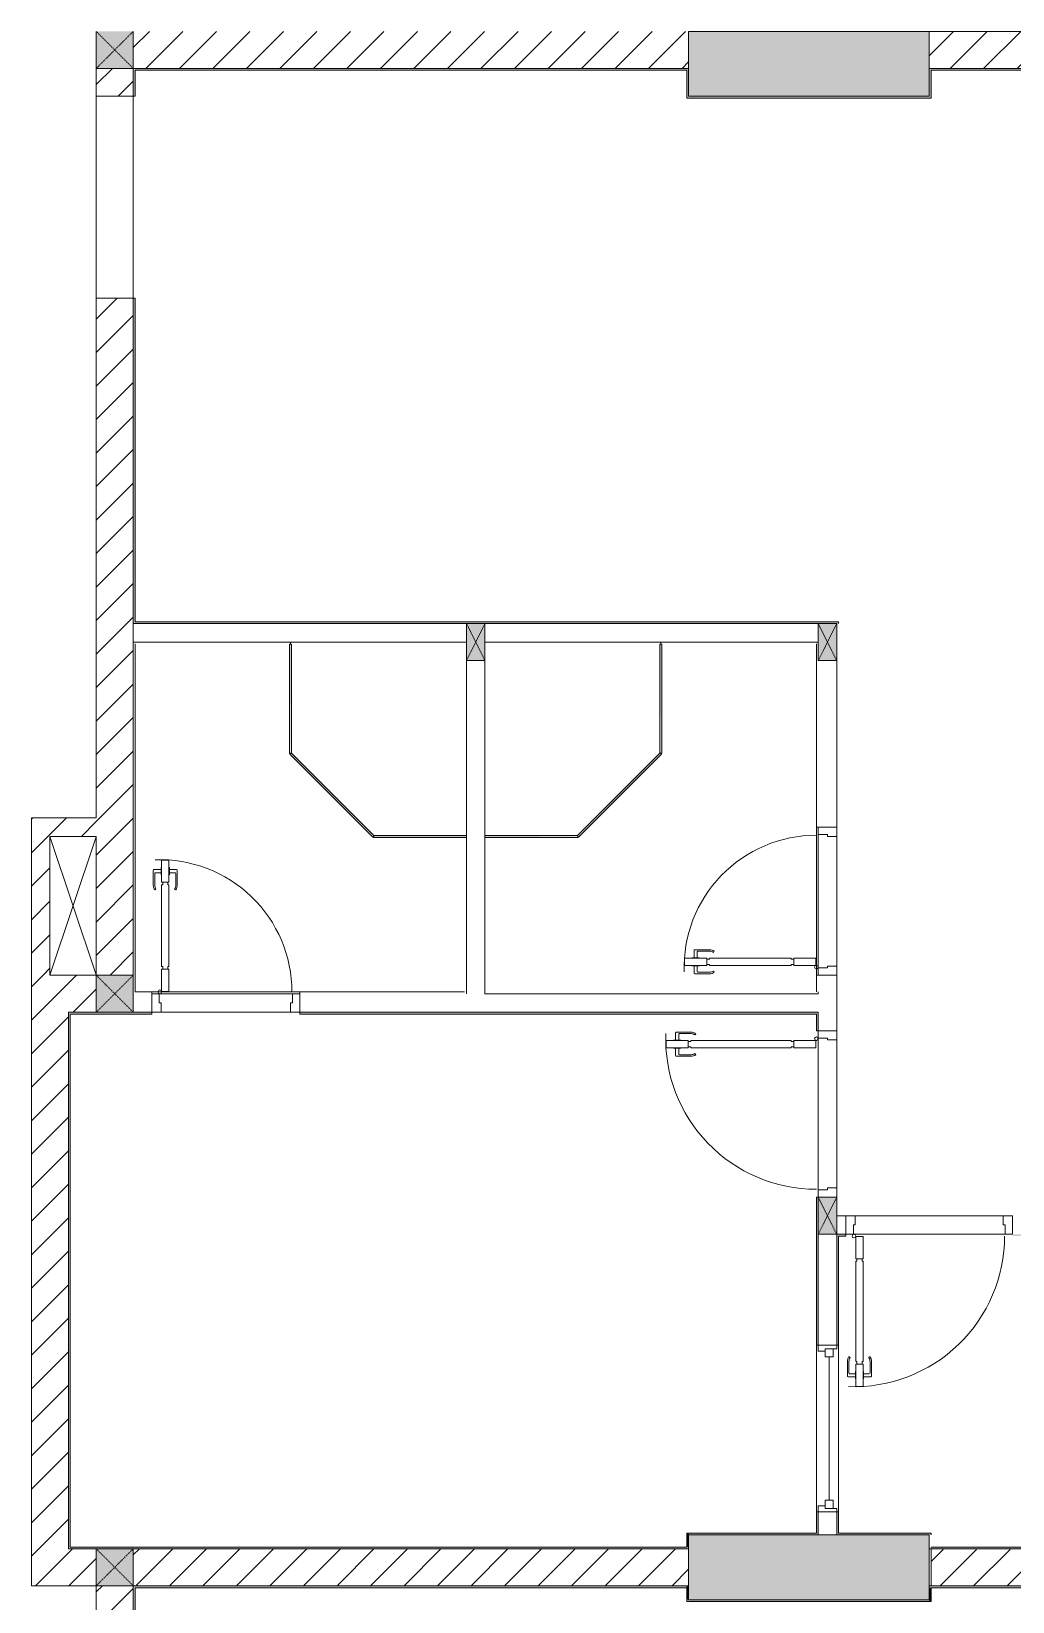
# Model space of a CAD drawing. Header units: millimetres. Extents: x 31499 to 223976, y 3719 to 80291.
# Drawn here: x 215124 to 220424, y 25352 to 33837 of the extents above; entities that cross this region are included whole.
import ezdxf

# ---------------------------------------------------------------- set-up
doc = ezdxf.new("R2010")
doc.units = ezdxf.units.MM
doc.linetypes.add('IMPORT-Dash _2_', pattern=[6, 3, -3])
for name, color, linetype, lineweight in [('0-2', 170, 'Continuous', 9), ('A-DETL-GENF-7', 170, 'Continuous', 9), ('A-DOOR-2', 170, 'Continuous', 9), ('A-FLOR-1', 170, 'Continuous', 9), ('A-GLAZ-5', 170, 'Continuous', 9), ('A-GLAZ-CURT-3', 170, 'Continuous', 9), ('A-WALL-1', 170, 'Continuous', 9), ('A-WALL-PATT-3', 170, 'Continuous', 9), ('A_1404_dwg-1', 170, 'Continuous', 9), ('I-WALL', 170, 'Continuous', 9), ('I-WALL-1', 170, 'Continuous', 9), ('S-COLS-1', 170, 'Continuous', 9), ('S-COLS-12', 170, 'IMPORT-Dash _2_', 9), ('S-COLS-2', 170, 'Continuous', 9), ('S-COLS-4', 170, 'Continuous', 9), ('S-COLS-HDLN-1', 170, 'IMPORT-Dash _2_', 9)]:
    doc.layers.add(name, color=color, linetype=linetype, lineweight=lineweight)
pattern_1 = [(45, (0, 0), (-90.50967, 90.50967), [])]

# ---------------------------------------------------------------- blocks, each defined once
blk = doc.blocks.new('A_1404_dwg_NCV_TKTC_KET CAU_rvt-1-TKTC_MB HOÀN THIỆN SÀN TẦNG 3-4-4819833-KeyPlan-CH2A_Tầng 3 - Tầng 8')
at = {"layer": 'S-COLS-1'}
for points in [[(123339.3, 33486.9), (123352.6, 33486.9), (123352.6, 33836.9), (122052.6, 33836.9), (122052.6, 33486.9), (123316, 33486.9)], [(123352.4, 25361.9), (123352.4, 25711.9), (122052.6, 25711.9), (122052.6, 25361.9), (122861, 25361.9)]]:
    blk.add_hatch(color=256, dxfattribs=at).paths.add_polyline_path(points)
at = {"layer": 'A-FLOR-1'}
blk.add_line((123362.6, 25636.8), (123352.6, 25636.8), dxfattribs=at)
at = {"layer": 'S-COLS-2'}
for p, q in [((122052.6, 25636.9), (122052.6, 25361.9)), ((123352.6, 25436.9), (123352.6, 25636.9))]:
    blk.add_line(p, q, dxfattribs=at)
at = {"layer": 'S-COLS-2', "flags": 128}
blk.add_lwpolyline([(123352.6, 33636.9), (123352.6, 33836.9), (122052.6, 33836.9), (122052.6, 33636.9)], dxfattribs=at)
blk = doc.blocks.new('A_1404_dwg_DOOR_CW_01 CANH MO-PANEL KINH - DIW_01-900x2200-CỬA GỖ VÂN LAMINATE-V88-TKTC_MB HOÀN THIỆN SÀN TẦNG 3-4-4819893-KeyPlan-CH2A_Tầng 3 - Tầng 8')
at = {"layer": 'A-DETL-GENF-7'}
for p, q in [((38813.8, 67166.8), (38818.3, 67160.3)), ((38839.6, 67174.9), (38919.1, 67174.9)), ((38902.1, 67166.9), (38839.6, 67166.9)), ((38906.1, 67131.9), (38906.1, 67162.9)), ((38923.1, 67131.9), (38923.1, 67170.9)), ((38813.8, 67053.1), (38818.3, 67059.6)), ((38902.1, 67052.9), (38839.6, 67052.9)), ((38839.6, 67044.9), (38919.1, 67044.9)), ((38906.1, 67087.9), (38906.1, 67056.9)), ((38923.1, 67087.9), (38923.1, 67048.9))]:
    blk.add_line(p, q, dxfattribs=at)
at = {"layer": 'A-DETL-GENF-7', "flags": 128}
for points in [[(38284.6, 67129.9), (38284.6, 67089.9), (38164.6, 67089.9), (38164.6, 67129.9)], [(38298.6, 67123.9), (38298.6, 67129.9), (38840.6, 67129.9), (38840.6, 67123.9), (38854.6, 67123.9), (38854.6, 67095.9), (38840.6, 67095.9), (38840.6, 67089.9), (38298.6, 67089.9), (38298.6, 67095.9), (38284.6, 67095.9), (38284.6, 67123.9)], [(38974.6, 67089.9), (38974.6, 67129.9), (38854.6, 67129.9), (38854.6, 67089.9)], [(38894.8, 67131.9), (38894.8, 67129.9), (38934.3, 67129.9), (38934.3, 67131.9)], [(38894.8, 67087.9), (38894.8, 67089.9), (38934.3, 67089.9), (38934.3, 67087.9)]]:
    blk.add_lwpolyline(points, close=True, dxfattribs=at)
at = {"layer": 'A-DETL-GENF-7'}
blk.add_circle((38162.6, 67079.9), 10, dxfattribs=at)
for centre, radius, start, end in [((38162.6, 67079.9), 814, 358, 90), ((38839.6, 67129.9), 45, 90, 125), ((38839.6, 67129.9), 37, 90, 125), ((38902.1, 67162.9), 4, 0, 90), ((38919.1, 67170.9), 4, 0, 90), ((38839.6, 67089.9), 45, 235, 270), ((38839.6, 67089.9), 37, 235, 270), ((38902.1, 67056.9), 4, 270, 0), ((38919.1, 67048.9), 4, 270, 0)]:
    blk.add_arc(centre, radius, start, end, dxfattribs=at)
at = {"layer": 'A-DOOR-2'}
blk.add_line((38152.6, 67079.9), (38152.6, 67104.9), dxfattribs=at)
at = {"layer": 'A-DOOR-2', "flags": 128}
blk.add_lwpolyline([(38152.6, 67936.9), (38152.6, 67896.9), (38102.6, 67896.9), (38102.6, 67886.9), (38052.6, 67886.9), (38052.6, 67936.9)], dxfattribs=at)
blk.add_lwpolyline([(38052.6, 67086.9), (38102.6, 67086.9), (38102.6, 67076.9), (38152.6, 67076.9), (38152.6, 67036.9), (38052.6, 67036.9)], close=True, dxfattribs=at)
blk = doc.blocks.new('A_1404_dwg_DOOR_CW_01 CANH MO-PANEL KINH - DIG_02-800x2200-CỬA NHÔM KÍNH-V57-TKTC_MB HOÀN THIỆN SÀN TẦNG 3-4-4819848-KeyPlan-CH2A_Tầng 3 - Tầng 8')
at = {"layer": 'A-DETL-GENF-7'}
for p, q in [((112413.8, 58419.2), (112418.3, 58412.6)), ((112439.6, 58427.3), (112519.1, 58427.3)), ((112502.1, 58419.3), (112439.6, 58419.3)), ((112506.1, 58384.3), (112506.1, 58415.3)), ((112523.1, 58384.3), (112523.1, 58423.3)), ((112413.8, 58305.4), (112418.3, 58312)), ((112502.1, 58305.3), (112439.6, 58305.3)), ((112439.6, 58297.3), (112519.1, 58297.3)), ((112506.1, 58340.3), (112506.1, 58309.3)), ((112523.1, 58340.3), (112523.1, 58301.3))]:
    blk.add_line(p, q, dxfattribs=at)
at = {"layer": 'A-DETL-GENF-7', "flags": 128}
for points in [[(111984.6, 58342.3), (111984.6, 58382.3), (111864.6, 58382.3), (111864.6, 58342.3)], [(111998.6, 58348.3), (111998.6, 58342.3), (112440.6, 58342.3), (112440.6, 58348.3), (112454.6, 58348.3), (112454.6, 58376.3), (112440.6, 58376.3), (112440.6, 58382.3), (111998.6, 58382.3), (111998.6, 58376.3), (111984.6, 58376.3), (111984.6, 58348.3)], [(112574.6, 58382.3), (112574.6, 58342.3), (112454.6, 58342.3), (112454.6, 58382.3)], [(112494.8, 58384.3), (112494.8, 58382.3), (112534.3, 58382.3), (112534.3, 58384.3)], [(112494.8, 58340.3), (112494.8, 58342.3), (112534.3, 58342.3), (112534.3, 58340.3)]]:
    blk.add_lwpolyline(points, close=True, dxfattribs=at)
at = {"layer": 'A-DETL-GENF-7'}
blk.add_circle((111862.6, 58392.3), 10, dxfattribs=at)
for centre, radius, start, end in [((111862.6, 58392.3), 714, 270, 2), ((112439.6, 58382.3), 45, 90, 125), ((112439.6, 58382.3), 37, 90, 125), ((112502.1, 58415.3), 4, 0, 90), ((112519.1, 58423.3), 4, 0, 90), ((112439.6, 58342.3), 45, 235, 270), ((112439.6, 58342.3), 37, 235, 270), ((112502.1, 58309.3), 4, 270, 0), ((112519.1, 58301.3), 4, 270, 0)]:
    blk.add_arc(centre, radius, start, end, dxfattribs=at)
at = {"layer": 'A-DOOR-2'}
blk.add_line((111852.6, 58392.3), (111852.6, 58367.3), dxfattribs=at)
at = {"layer": 'A-DOOR-2', "flags": 128}
for points in [[(111752.6, 58435.3), (111752.6, 58385.3), (111802.6, 58385.3), (111802.6, 58395.3), (111852.6, 58395.3), (111852.6, 58435.3)], [(111752.6, 57685.3), (111752.6, 57635.3), (111852.6, 57635.3), (111852.6, 57675.3), (111802.6, 57675.3), (111802.6, 57685.3)]]:
    blk.add_lwpolyline(points, close=True, dxfattribs=at)
blk = doc.blocks.new('A_1404_dwg_M_Fixed - 900 x 1400-901190-TKTC_MB HOÀN THIỆN SÀN TẦNG 3-4-4819850-KeyPlan-CH2A_Tầng 3 - Tầng 8')
at = {"layer": 'A-GLAZ-5'}
blk.add_line((111793.6, 60597.9), (111793.6, 61371.9), dxfattribs=at)
at = {"layer": 'A-GLAZ-5', "flags": 128}
for points in [[(111771.6, 61415.9), (111771.6, 61371.9), (111815.6, 61371.9), (111815.6, 61415.9), (111752.6, 61415.9), (111752.6, 61433.8)], [(111815.6, 61402.9), (111852.6, 61402.9), (111852.6, 61434.9)], [(111752.6, 60534.9), (111752.6, 60553.9), (111815.6, 60553.9), (111815.6, 60597.9), (111771.6, 60597.9), (111771.6, 60553.9)], [(111815.6, 60566.9), (111852.6, 60566.9), (111852.6, 60534.9)]]:
    blk.add_lwpolyline(points, dxfattribs=at)
blk = doc.blocks.new('A_1404_dwg_System Panel - Glazed-901210-TKTC_MB HOÀN THIỆN SÀN TẦNG 3-4-4819895-KeyPlan-CH2A_Tầng 3 - Tầng 8')
at = {"layer": 'A-GLAZ-CURT-3'}
blk.add_hatch(color=256, dxfattribs=at).paths.add_polyline_path([(38999, 64948.9), (39007.6, 64948.9), (39002.6, 65539.6), (38997.6, 65539.6), (38997.6, 64948.9)])
blk.add_line((39007.6, 64948.9), (39007.6, 65537.5), dxfattribs=at)
at = {"layer": 'A-GLAZ-CURT-3', "flags": 128}
blk.add_lwpolyline([(38997.6, 65539.6), (38997.6, 64948.9), (39007.6, 64948.9)], dxfattribs=at)
blk = doc.blocks.new('A_1404_dwg_System Panel - Glazed-901211-TKTC_MB HOÀN THIỆN SÀN TẦNG 3-4-4819896-KeyPlan-CH2A_Tầng 3 - Tầng 8')
at = {"layer": 'A-GLAZ-CURT-3'}
blk.add_hatch(color=256, dxfattribs=at).paths.add_polyline_path([(39007.6, 65537.5), (39450.3, 65987.3), (39446.8, 65990.9), (39002.6, 65539.6), (39007.6, 65539.6)])
blk.add_line((39006.1, 65536.1), (39452.4, 65982.3), dxfattribs=at)
at = {"layer": 'A-GLAZ-CURT-3', "flags": 128}
blk.add_lwpolyline([(39446.8, 65990.9), (38999, 65543.1), (39006.1, 65536.1)], dxfattribs=at)
blk = doc.blocks.new('A_1404_dwg_System Panel - Glazed-901212-TKTC_MB HOÀN THIỆN SÀN TẦNG 3-4-4819897-KeyPlan-CH2A_Tầng 3 - Tầng 8')
at = {"layer": 'A-GLAZ-CURT-3'}
blk.add_hatch(color=256, dxfattribs=at).paths.add_polyline_path([(39453.8, 65982.3), (39952.6, 65982.3), (39952.6, 65992.3), (39450.3, 65987.3), (39452.4, 65982.3)])
at = {"layer": 'A-GLAZ-CURT-3', "flags": 128}
blk.add_lwpolyline([(39450.3, 65982.3), (39952.6, 65982.3), (39952.6, 65992.3), (39450.3, 65992.3)], close=True, dxfattribs=at)
blk = doc.blocks.new('A_1404_dwg_G1_SOF - BO TRU - 100x200-745959-TKTC_MB HOÀN THIỆN SÀN TẦNG 3-4-4819847-KeyPlan-CH2A_Tầng 3 - Tầng 8')
at = {"layer": 'S-COLS-1'}
blk.add_hatch(color=256, dxfattribs=at).paths.add_polyline_path([(111052.6, 40036.9), (111052.6, 40236.9), (110952.6, 40236.9), (110952.6, 40036.9)])
at = {"layer": 'S-COLS-1', "flags": 128}
blk.add_lwpolyline([(110952.6, 40036.9), (111052.6, 40036.9), (111052.6, 40236.9), (110952.6, 40236.9)], close=True, dxfattribs=at)
at = {"layer": 'S-COLS-HDLN-1'}
for p, q in [((110952.6, 40036.9), (111052.6, 40236.9)), ((111052.6, 40036.9), (110952.6, 40236.9))]:
    blk.add_line(p, q, dxfattribs=at)
blk = doc.blocks.new('A_1404_dwg_DOOR_CW_01 CANH MO-PANEL KINH - DIG_01-900x2200-CỬA NHÔM KÍNH-901215-TKTC_MB HOÀN THIỆN SÀN TẦNG 3-4-4819898-KeyPlan-CH2A_Tầng 3 - Tầng 8')
at = {"layer": 'A-DETL-GENF-7'}
for p, q in [((37864.6, 68823.9), (37864.6, 68903.4)), ((37907.6, 68907.4), (37868.6, 68907.4)), ((37951.6, 68907.4), (37990.6, 68907.4)), ((37994.6, 68823.9), (37994.6, 68903.4)), ((37872.6, 68886.4), (37872.6, 68823.9)), ((37907.6, 68890.4), (37876.6, 68890.4)), ((37951.6, 68890.4), (37982.6, 68890.4)), ((37986.6, 68886.4), (37986.6, 68823.9)), ((37872.7, 68798.1), (37879.3, 68802.7)), ((37986.4, 68798.1), (37979.9, 68802.7))]:
    blk.add_line(p, q, dxfattribs=at)
at = {"layer": 'A-DETL-GENF-7', "flags": 128}
for points in [[(37907.6, 68879.2), (37909.6, 68879.2), (37909.6, 68918.7), (37907.6, 68918.7)], [(37949.6, 68958.9), (37909.6, 68958.9), (37909.6, 68838.9), (37949.6, 68838.9)], [(37951.6, 68879.2), (37949.6, 68879.2), (37949.6, 68918.7), (37951.6, 68918.7)], [(37915.6, 68282.9), (37909.6, 68282.9), (37909.6, 68824.9), (37915.6, 68824.9), (37915.6, 68838.9), (37943.6, 68838.9), (37943.6, 68824.9), (37949.6, 68824.9), (37949.6, 68282.9), (37943.6, 68282.9), (37943.6, 68268.9), (37915.6, 68268.9)], [(37909.6, 68268.9), (37949.6, 68268.9), (37949.6, 68148.9), (37909.6, 68148.9)]]:
    blk.add_lwpolyline(points, close=True, dxfattribs=at)
at = {"layer": 'A-DETL-GENF-7'}
blk.add_circle((37959.6, 68146.9), 10, dxfattribs=at)
for centre, radius, start, end in [((37959.6, 68146.9), 814, 88, 180), ((37868.6, 68903.4), 4, 90, 180), ((37990.6, 68903.4), 4, 0, 90), ((37909.6, 68823.9), 45, 180, 215), ((37876.6, 68886.4), 4, 90, 180), ((37909.6, 68823.9), 37, 180, 215), ((37949.6, 68823.9), 37, 325, 0), ((37982.6, 68886.4), 4, 0, 90), ((37949.6, 68823.9), 45, 325, 0)]:
    blk.add_arc(centre, radius, start, end, dxfattribs=at)
at = {"layer": 'A-DOOR-2'}
blk.add_line((37959.6, 68136.9), (37934.6, 68136.9), dxfattribs=at)
at = {"layer": 'A-DOOR-2', "flags": 128}
for points in [[(37102.6, 68036.9), (37102.6, 68136.9), (37142.6, 68136.9), (37142.6, 68086.9), (37152.6, 68086.9), (37152.6, 68036.9)], [(37952.6, 68036.9), (37952.6, 68086.9), (37962.6, 68086.9), (37962.6, 68136.9), (38002.6, 68136.9), (38002.6, 68036.9)]]:
    blk.add_lwpolyline(points, close=True, dxfattribs=at)
blk = doc.blocks.new('A_1404_dwg_System Panel - Glazed-901217-TKTC_MB HOÀN THIỆN SÀN TẦNG 3-4-4819899-KeyPlan-CH2A_Tầng 3 - Tầng 8')
at = {"layer": 'A-GLAZ-CURT-3'}
blk.add_hatch(color=256, dxfattribs=at).paths.add_polyline_path([(40554.8, 65982.3), (40551.3, 65992.3), (40052.6, 65992.3), (40052.6, 65982.3), (40552.8, 65982.3)])
at = {"layer": 'A-GLAZ-CURT-3', "flags": 128}
blk.add_lwpolyline([(40554.8, 65992.3), (40052.6, 65992.3), (40052.6, 65982.3), (40552.8, 65982.3)], dxfattribs=at)
blk = doc.blocks.new('A_1404_dwg_System Panel - Glazed-901218-TKTC_MB HOÀN THIỆN SÀN TẦNG 3-4-4819900-KeyPlan-CH2A_Tầng 3 - Tầng 8')
at = {"layer": 'A-GLAZ-CURT-3'}
blk.add_hatch(color=256, dxfattribs=at).paths.add_polyline_path([(41007.6, 64948.9), (41002.6, 65539.6), (40997.6, 65536.1), (40997.6, 64948.9)])
blk.add_line((41007.6, 64948.9), (41007.6, 65539.6), dxfattribs=at)
at = {"layer": 'A-GLAZ-CURT-3', "flags": 128}
blk.add_lwpolyline([(40997.6, 65537.5), (40997.6, 64948.9), (41007.6, 64948.9)], dxfattribs=at)
blk = doc.blocks.new('A_1404_dwg_System Panel - Glazed-901219-TKTC_MB HOÀN THIỆN SÀN TẦNG 3-4-4819901-KeyPlan-CH2A_Tầng 3 - Tầng 8')
at = {"layer": 'A-GLAZ-CURT-3'}
blk.add_hatch(color=256, dxfattribs=at).paths.add_polyline_path([(40997.6, 65537.5), (41002.6, 65539.6), (41006.1, 65543.1), (40554.8, 65987.3), (40554.8, 65980.3), (40916.6, 65618.5)])
at = {"layer": 'A-GLAZ-CURT-3', "flags": 128}
blk.add_lwpolyline([(41006.1, 65543.1), (40558.4, 65990.9), (40551.3, 65983.8), (40999, 65536.1)], close=True, dxfattribs=at)
blk = doc.blocks.new('A_1404_dwg_NCV_TKTC_TANG 3 - 4_rvt-1-TKTC_MB HOÀN THIỆN SÀN TẦNG 3-4-4819943-KeyPlan-CH2A_Tầng 3 - Tầng 8')
at = {"layer": 'A-WALL-PATT-3'}
h = blk.add_hatch(color=256, dxfattribs=at)
h.paths.add_polyline_path([(119052.6, 30636.9), (119062.6, 30636.9), (119062.6, 32396.1), (119052.6, 32395.3), (119052.6, 30646.9)])
h.paths.add_polyline_path([(119052.6, 33486.1), (119062.6, 33487), (119062.6, 33636.9), (119052.6, 33636.9), (119052.6, 33486.9)])
for points in [[(119062.6, 33626.9), (122042.6, 33626.9), (122042.6, 33636.9), (119062.6, 33636.9)], [(122042.6, 33486.9), (122052.6, 33486.9), (122052.6, 33636.9), (122042.6, 33636.9), (122042.6, 33626.9)], [(124423.1, 33626.9), (125852.6, 33626.9), (125852.6, 33636.9), (123352.6, 33636.9), (123352.6, 33626.9), (123362.6, 33626.9)], [(123352.6, 33476.9), (123362.6, 33476.9), (123362.6, 33626.9), (123352.6, 33626.9), (123352.6, 33486.9)], [(122042.6, 33476.9), (123352.6, 33476.9), (123352.6, 33486.9), (122042.6, 33486.9)], [(122862.6, 30636.9), (122862.6, 30646.9), (119062.6, 30646.9), (119062.6, 30636.9), (122852.6, 30636.9)], [(118702.6, 25636.9), (118712.6, 25636.9), (118712.6, 28526.9), (118702.6, 28526.9), (118702.6, 25646.9)], [(122042.6, 25646.9), (122052.6, 25646.9), (122052.6, 25721.9), (122042.6, 25721.9), (122042.6, 25711.9)], [(122742.6, 25711.9), (122752.6, 25711.9), (122752.6, 25721.9), (122052.6, 25721.9), (122052.6, 25711.9)], [(123352.4, 25711.9), (123362.6, 25711.9), (123362.6, 25721.9), (122862.6, 25721.9), (122862.6, 25711.9)], [(122052.6, 25636.9), (122052.6, 25646.9), (118712.6, 25646.9), (118712.6, 25636.9), (122042.6, 25636.9)], [(124552.6, 25636.9), (124552.6, 25646.9), (123352.6, 25646.9), (123352.6, 25636.9), (124423.1, 25636.9)], [(119062.6, 25426.9), (122042.4, 25426.9), (122042.4, 25436.9), (119062.6, 25436.9)], [(122042.4, 25361.9), (122052.4, 25361.9), (122052.4, 25436.9), (122042.4, 25436.9), (122042.4, 25426.9)], [(124677.6, 25426.9), (125852.6, 25426.9), (125852.6, 25436.9), (123352.4, 25435.4), (123352.4, 25426.9), (124423.1, 25426.9)], [(123362.4, 25351.9), (123362.4, 25426.9), (123352.4, 25426.9), (123352.4, 25351.9)], [(122052.6, 25351.9), (123352.4, 25351.9), (123352.4, 25361.9), (122042.4, 25361.9), (122042.4, 25351.9), (122052.4, 25351.9)]]:
    blk.add_hatch(color=256, dxfattribs=at).paths.add_polyline_path(points)
h = blk.add_hatch(color=256, dxfattribs=at)
h.paths.add_polyline_path([(122052.6, 28526.9), (122752.6, 28526.9), (122752.6, 28536.9), (119952.6, 28536.9), (119952.6, 28526.9), (121491.6, 28526.9)])
h.paths.add_polyline_path([(119152.6, 28526.9), (119152.6, 28536.9), (118702.6, 28536.9), (118702.6, 28526.9), (119052.6, 28526.9)])
h = blk.add_hatch(color=256, dxfattribs=at)
h.paths.add_polyline_path([(122752.6, 25721.9), (122752.6, 25836.9), (122742.6, 25836.9), (122742.6, 25721.9)])
h.paths.add_polyline_path([(122742.6, 26736.9), (122752.6, 26736.9), (122752.6, 27536.9), (122742.6, 27536.9), (122742.6, 27336.9)])
h.paths.add_polyline_path([(122742.6, 28436.9), (122752.6, 28436.9), (122752.6, 28526.9), (122742.6, 28526.9)])
h = blk.add_hatch(color=256, dxfattribs=at)
h.paths.add_polyline_path([(123802.6, 27326.9), (124552.6, 27326.9), (124552.6, 27336.9), (123802.6, 27336.9)])
h.paths.add_polyline_path([(122852.6, 27326.9), (122902.6, 27326.9), (122902.6, 27336.9), (122852.6, 27336.9)])
h = blk.add_hatch(color=256, dxfattribs=at)
h.paths.add_polyline_path([(122852.6, 25711.9), (122862.6, 25711.9), (122862.6, 25836.9), (122852.6, 25836.9), (122852.6, 25721.9)])
h.paths.add_polyline_path([(122852.6, 26736.9), (122862.6, 26736.9), (122862.6, 27326.9), (122852.6, 27326.9)])
h = blk.add_hatch(color=256, dxfattribs=at)
h.paths.add_polyline_path([(119062.6, 22436.9), (119062.6, 24196.5), (119052.6, 24196.5), (119052.6, 22436.9)])
h.paths.add_polyline_path([(119052.6, 25286.5), (119062.6, 25287.4), (119062.6, 25436.9), (119052.6, 25436.9), (119052.6, 25287.4)])
at = {"layer": 'A-FLOR-1'}
for p, q in [((119052.6, 30536.9), (119052.6, 30526.9)), ((119902.6, 30525), (119902.6, 30536.9)), ((121902.6, 30536.9), (121902.6, 30525)), ((122752.6, 29496.5), (122752.6, 28776.5)), ((119912.6, 28636.9), (119192.6, 28636.9)), ((122752.6, 27576.9), (122752.6, 28396.9)), ((122852.6, 28386.9), (122852.6, 27586.9)), ((122952.6, 27436.9), (123752.6, 27436.9)), ((123352.6, 25711.9), (123352.6, 25646.9))]:
    blk.add_line(p, q, dxfattribs=at)
at = {"layer": 'A-FLOR-1', "flags": 128}
blk.add_lwpolyline([(119052.6, 33486.1), (118852.6, 33486.1), (118852.6, 32396.1), (119052.6, 32396.1), (119052.6, 33486.1), (119052.6, 32396.1)], dxfattribs=at)
for points in [[(122852.6, 29486.5), (122852.6, 28786.5)], [(119902.6, 28536.9), (119202.6, 28536.9)]]:
    blk.add_lwpolyline(points, close=True, dxfattribs=at)
at = {"layer": 'A-WALL-1'}
for p, q in [((122752.6, 30636.9), (120952.6, 30636.9)), ((120952.6, 30536.9), (122752.6, 30536.9)), ((120852.6, 30436.9), (120852.6, 29491.5)), ((120952.6, 29491.5), (120952.6, 30436.9)), ((122852.6, 29536.5), (122852.6, 30436.9)), ((122752.6, 29536.5), (122852.6, 29536.5)), ((120852.6, 29491.5), (120852.6, 29481.5)), ((120852.6, 29481.5), (120852.6, 28636.9)), ((120952.6, 29481.5), (120952.6, 29491.5)), ((122852.6, 29486.5), (122852.6, 28786.5)), ((122852.6, 28736.5), (122752.6, 28736.5)), ((122852.6, 28436.9), (122852.6, 28736.5)), ((119052.6, 28636.9), (119052.6, 28536.9)), ((119152.6, 28536.9), (119152.6, 28636.9)), ((119952.6, 28636.9), (119952.6, 28536.9)), ((119052.6, 28536.9), (119152.6, 28536.9)), ((119902.6, 28536.9), (119202.6, 28536.9)), ((119952.6, 28536.9), (120852.6, 28536.9)), ((122752.6, 28526.9), (122752.6, 28436.9)), ((122752.6, 28436.9), (122852.6, 28436.9)), ((122752.6, 27576.9), (122752.6, 28396.9)), ((122852.6, 28386.9), (122852.6, 27586.9)), ((122862.6, 27436.9), (122852.6, 27436.9)), ((122902.6, 27436.9), (122862.6, 27436.9)), ((122902.6, 27336.9), (122902.6, 27436.9)), ((122952.6, 27436.9), (123752.6, 27436.9)), ((122752.6, 27336.9), (122752.6, 26736.9)), ((122852.6, 27326.9), (122852.6, 27336.9)), ((122852.6, 27336.9), (122902.6, 27336.9)), ((122852.6, 26736.9), (122852.6, 27326.9)), ((123762.6, 27336.9), (122942.6, 27336.9)), ((122752.6, 26736.9), (122852.6, 26736.9)), ((122852.6, 25836.9), (122752.6, 25836.9)), ((122752.6, 25836.9), (122752.6, 25721.9)), ((122852.6, 25711.9), (122852.6, 25836.9))]:
    blk.add_line(p, q, dxfattribs=at)
at = {"layer": 'A-WALL-1', "flags": 128}
for points in [[(120852.6, 30636.9), (119052.6, 30636.9), (119052.6, 30536.9), (120852.6, 30536.9)], [(122752.6, 28646.9), (122752.6, 28636.9), (120952.6, 28636.9), (120952.6, 29481.5)], [(120852.6, 28536.9), (122752.6, 28536.9), (122752.6, 28526.9)], [(122752.6, 25721.9), (122752.6, 25711.9), (122852.6, 25711.9)]]:
    blk.add_lwpolyline(points, dxfattribs=at)
at = {"layer": 'I-WALL'}
for p, q in [((122742.6, 28736.5), (122742.6, 29536.5)), ((119152.6, 28646.9), (119952.6, 28646.9)), ((119152.6, 28536.9), (119052.6, 28536.9)), ((120852.6, 28536.9), (119952.6, 28536.9)), ((122752.6, 28436.9), (122752.6, 28526.9)), ((122752.6, 26736.9), (122752.6, 27336.9)), ((122902.6, 27336.9), (122852.6, 27336.9)), ((122852.6, 27326.9), (122852.6, 26736.9)), ((122742.6, 25836.9), (122742.6, 26736.9)), ((122862.6, 26736.9), (122862.6, 25836.9)), ((122752.6, 25721.9), (122752.6, 25836.9)), ((122852.6, 25836.9), (122852.6, 25711.9))]:
    blk.add_line(p, q, dxfattribs=at)
at = {"layer": 'I-WALL-1'}
for p, q in [((120952.6, 30636.9), (122752.6, 30636.9)), ((119052.6, 30526.9), (119052.6, 28736.9)), ((122752.6, 30536.9), (122742.6, 30536.9)), ((120852.6, 28636.9), (120852.6, 28646.9)), ((119052.6, 28536.9), (118852.6, 28536.9)), ((122852.6, 27336.9), (122852.6, 27326.9)), ((118852.6, 25636.9), (119052.6, 25636.9))]:
    blk.add_line(p, q, dxfattribs=at)
at = {"layer": 'I-WALL-1', "flags": 128}
for points in [[(122042.6, 33626.9), (122042.6, 33486.9), (122042.6, 33476.9), (123352.6, 33476.9), (123362.6, 33476.9), (123362.6, 33626.9), (125842.6, 33626.9), (125842.6, 33313.1), (125852.6, 33313.1), (125852.6, 33626.9), (125852.6, 33636.9), (123352.6, 33636.9), (123352.6, 33626.9), (123352.6, 33486.9), (122052.6, 33486.9), (122052.6, 33636.9), (122042.6, 33636.9), (119062.6, 33636.9), (119052.6, 33636.9), (119052.6, 33486.1), (119062.6, 33486.1), (119062.6, 33626.9)], [(122042.4, 25426.9), (122042.4, 25361.9), (122042.4, 25351.9), (123352.4, 25351.9), (123362.4, 25351.9), (123362.4, 25426.9), (125842.6, 25426.9), (125842.6, 25113.5), (125852.6, 25113.5), (125852.6, 25426.9), (125852.6, 25436.9), (123352.4, 25436.9), (123352.4, 25426.9), (123352.4, 25361.9), (122052.4, 25361.9), (122052.4, 25436.9), (122042.4, 25436.9), (119062.6, 25436.9), (119052.6, 25436.9), (119052.6, 25286.5), (119062.6, 25286.5), (119062.6, 25426.9)]]:
    blk.add_lwpolyline(points, close=True, dxfattribs=at)
for points in [[(122862.6, 30636.9), (122862.6, 30646.9), (119062.6, 30646.9), (119062.6, 32396.1), (119052.6, 32396.1), (119052.6, 30636.9), (119062.6, 30636.9), (120852.6, 30636.9)], [(119152.6, 28636.9), (119152.6, 28646.9), (119062.6, 28646.9), (119062.6, 30526.9)], [(122742.6, 30526.9), (122742.6, 29536.5), (122752.6, 29536.5)], [(119052.6, 28736.9), (119052.6, 28646.9), (119052.6, 28636.9)], [(122752.6, 28736.5), (122742.6, 28736.5), (122742.6, 28646.9)], [(120842.6, 28646.9), (119952.6, 28646.9), (119952.6, 28636.9)], [(118852.6, 28536.9), (118702.6, 28536.9), (118702.6, 28526.9), (118702.6, 25636.9), (118712.6, 25636.9), (118852.6, 25636.9)], [(122752.6, 25836.9), (122742.6, 25836.9), (122742.6, 25721.9), (122052.6, 25721.9), (122042.6, 25721.9), (122042.6, 25646.9), (118712.6, 25646.9), (118712.6, 28526.9), (119152.6, 28526.9), (119152.6, 28536.9)], [(119952.6, 28536.9), (119952.6, 28526.9), (122742.6, 28526.9), (122742.6, 28436.9), (122752.6, 28436.9)], [(122752.6, 28526.9), (122752.6, 28536.9), (120852.6, 28536.9)], [(122752.6, 27536.9), (122742.6, 27536.9), (122742.6, 26736.9), (122752.6, 26736.9)], [(122852.6, 26736.9), (122862.6, 26736.9), (122862.6, 27326.9), (122902.6, 27326.9), (122902.6, 27336.9)], [(123362.6, 25711.9), (123362.6, 25721.9), (122862.6, 25721.9), (122862.6, 25836.9), (122852.6, 25836.9)], [(119052.6, 25636.9), (122052.6, 25636.9), (122052.6, 25646.9), (122052.6, 25711.9), (122752.6, 25711.9), (122752.6, 25721.9)], [(122852.6, 25711.9), (122862.6, 25711.9), (123352.6, 25711.9)], [(123352.6, 25646.9), (123352.6, 25636.9), (124552.6, 25636.9), (124552.6, 25646.9), (123362.6, 25646.9)]]:
    blk.add_lwpolyline(points, dxfattribs=at)
for p in [(9900, -9600), (11800, -9600), (11800, -12700)]:
    blk.add_blockref('A_1404_dwg_G1_SOF - BO TRU - 100x200-745959-TKTC_MB HOÀN THIỆN SÀN TẦNG 3-4-4819847-KeyPlan-CH2A_Tầng 3 - Tầng 8', p)
for name, p, rotation in [('A_1404_dwg_System Panel - Glazed-901218-TKTC_MB HOÀN THIỆN SÀN TẦNG 3-4-4819900-KeyPlan-CH2A_Tầng 3 - Tầng 8', (160905.1, 95473.9), 180), ('A_1404_dwg_System Panel - Glazed-901210-TKTC_MB HOÀN THIỆN SÀN TẦNG 3-4-4819895-KeyPlan-CH2A_Tầng 3 - Tầng 8', (160905.1, 95473.9), 180), ('A_1404_dwg_System Panel - Glazed-901219-TKTC_MB HOÀN THIỆN SÀN TẦNG 3-4-4819901-KeyPlan-CH2A_Tầng 3 - Tầng 8', (160905.1, 95473.9), 180), ('A_1404_dwg_System Panel - Glazed-901211-TKTC_MB HOÀN THIỆN SÀN TẦNG 3-4-4819896-KeyPlan-CH2A_Tầng 3 - Tầng 8', (160905.1, 95473.9), 180), ('A_1404_dwg_DOOR_CW_01 CANH MO-PANEL KINH - DIG_02-800x2200-CỬA NHÔM KÍNH-V57-TKTC_MB HOÀN THIỆN SÀN TẦNG 3-4-4819848-KeyPlan-CH2A_Tầng 3 - Tầng 8', (234605.1, 87171.8), 180), ('A_1404_dwg_System Panel - Glazed-901217-TKTC_MB HOÀN THIỆN SÀN TẦNG 3-4-4819899-KeyPlan-CH2A_Tầng 3 - Tầng 8', (160905.1, 95473.9), 180), ('A_1404_dwg_System Panel - Glazed-901212-TKTC_MB HOÀN THIỆN SÀN TẦNG 3-4-4819897-KeyPlan-CH2A_Tầng 3 - Tầng 8', (160905.1, 95473.9), 180), ('A_1404_dwg_DOOR_CW_01 CANH MO-PANEL KINH - DIG_02-800x2200-CỬA NHÔM KÍNH-V57-TKTC_MB HOÀN THIỆN SÀN TẦNG 3-4-4819848-KeyPlan-CH2A_Tầng 3 - Tầng 8', (177587.9, -83215.6), 90.00000000000001), ('A_1404_dwg_DOOR_CW_01 CANH MO-PANEL KINH - DIW_01-900x2200-CỬA GỖ VÂN LAMINATE-V88-TKTC_MB HOÀN THIỆN SÀN TẦNG 3-4-4819893-KeyPlan-CH2A_Tầng 3 - Tầng 8', (160905.1, 95473.9), 180), ('A_1404_dwg_DOOR_CW_01 CANH MO-PANEL KINH - DIG_01-900x2200-CỬA NHÔM KÍNH-901215-TKTC_MB HOÀN THIỆN SÀN TẦNG 3-4-4819898-KeyPlan-CH2A_Tầng 3 - Tầng 8', (160905.1, 95473.9), 180), ('A_1404_dwg_M_Fixed - 900 x 1400-901190-TKTC_MB HOÀN THIỆN SÀN TẦNG 3-4-4819850-KeyPlan-CH2A_Tầng 3 - Tầng 8', (234605.1, 87271.8), 180)]:
    blk.add_blockref(name, p, dxfattribs=dict(rotation=rotation))
blk = doc.blocks.new('A_1404_dwg_G1_SOF - BO TRU - 200x200-V43-TKTC_MB HOÀN THIỆN SÀN TẦNG 3-4-4820023-KeyPlan-CH2A_Tầng 3 - Tầng 8')
at = {"layer": 'S-COLS-12'}
blk.add_hatch(color=256, dxfattribs=at).paths.add_polyline_path([(119052.6, 25437.4), (119052.6, 25636.9), (118852.6, 25636.9), (118852.6, 25437.4)])
at = {"layer": 'S-COLS-4', "flags": 128}
blk.add_lwpolyline([(119052.6, 25636.9), (119052.6, 25437.4), (118852.6, 25437.4), (118852.6, 25636.9)], dxfattribs=at)
at = {"layer": 'S-COLS-HDLN-1'}
for p, q in [((119052.1, 25636.9), (118852.6, 25437.4)), ((118853, 25636.9), (119052.6, 25437.4))]:
    blk.add_line(p, q, dxfattribs=at)
blk = doc.blocks.new('A_1404_dwg_G1_SOF - BO TRU - 200x200-V45-TKTC_MB HOÀN THIỆN SÀN TẦNG 3-4-4820025-KeyPlan-CH2A_Tầng 3 - Tầng 8')
at = {"layer": 'S-COLS-12'}
blk.add_hatch(color=256, dxfattribs=at).paths.add_polyline_path([(119052.6, 33636.9), (119052.6, 33836.9), (118852.6, 33836.9), (118852.6, 33636.9)])
at = {"layer": 'S-COLS-4', "flags": 128}
blk.add_lwpolyline([(119052.6, 33836.9), (119052.6, 33636.9), (118852.6, 33636.9), (118852.6, 33836.9)], dxfattribs=at)
at = {"layer": 'S-COLS-HDLN-1'}
for p, q in [((118852.6, 33836.9), (119052.6, 33636.9)), ((119052.6, 33836.9), (118852.6, 33636.9))]:
    blk.add_line(p, q, dxfattribs=at)
blk = doc.blocks.new('A_1404_dwg_G1_SOF - BO TRU - 200x200-V44-TKTC_MB HOÀN THIỆN SÀN TẦNG 3-4-4820024-KeyPlan-CH2A_Tầng 3 - Tầng 8')
at = {"layer": 'S-COLS-12'}
blk.add_hatch(color=256, dxfattribs=at).paths.add_polyline_path([(119052.6, 20336.9), (119052.6, 20536.9), (118852.6, 20536.9), (118852.6, 20336.9)])
at = {"layer": 'S-COLS-4', "flags": 128}
blk.add_lwpolyline([(118852.6, 20336.9), (118852.6, 20536.9), (119052.6, 20536.9)], dxfattribs=at)
at = {"layer": 'S-COLS-HDLN-1'}
for p, q in [((118852.6, 20536.9), (119052.6, 20336.9)), ((119052.6, 20536.9), (118852.6, 20336.9))]:
    blk.add_line(p, q, dxfattribs=at)
blk = doc.blocks.new('A_1404_dwg-4819832-KeyPlan-CH2A_Tầng 3 - Tầng 8')
at = {"layer": 'A-WALL-PATT-3'}
h = blk.add_hatch(dxfattribs=at)
h.set_pattern_fill('FP_31', color=256, style=0, pattern_type=2)
h.set_pattern_definition(pattern_1)
h.paths.add_polyline_path([(119102.6, 33636.9), (122052.6, 33636.9), (122052.6, 33836.9), (119052.6, 33836.9), (119052.6, 33636.9), (119072.6, 33636.9)])
h = blk.add_hatch(dxfattribs=at)
h.set_pattern_fill('FP_31', color=256, style=0, pattern_type=2)
h.set_pattern_definition(pattern_1)
h.paths.add_polyline_path([(126062.6, 33636.9), (126552.6, 33636.9), (126552.6, 33836.9), (123352.6, 33836.9), (123352.6, 33636.9), (126052.6, 33636.9)])
h = blk.add_hatch(dxfattribs=at)
h.set_pattern_fill('FP_31', color=256, style=0, pattern_type=2)
h.set_pattern_definition(pattern_1)
h.paths.add_polyline_path([(119052.6, 29586.9), (119052.6, 32395.3), (118852.6, 32395.3), (118852.6, 29586.9)])
h.paths.add_polyline_path([(118852.6, 33486.1), (119052.6, 33486.9), (119052.6, 33636.9), (118852.6, 33636.9), (118852.6, 33486.9)])
h = blk.add_hatch(dxfattribs=at)
h.set_pattern_fill('FP_31', color=256, style=0, pattern_type=2)
h.set_pattern_definition(pattern_1)
h.paths.add_polyline_path([(118502.6, 29486.9), (118852.6, 29486.9), (118852.6, 29586.9), (118502.6, 29586.9)])
h = blk.add_hatch(dxfattribs=at)
h.set_pattern_fill('FP_31', color=256, style=0, pattern_type=2)
h.set_pattern_definition(pattern_1)
h.paths.add_polyline_path([(118852.6, 28736.9), (119052.6, 28736.9), (119052.6, 29586.9), (118852.6, 29586.9), (118852.6, 28836.9)])
h = blk.add_hatch(dxfattribs=at)
h.set_pattern_fill('FP_31', color=256, style=0, pattern_type=2)
h.set_pattern_definition(pattern_1)
h.paths.add_polyline_path([(118502.6, 28736.9), (118602.6, 28736.9), (118602.6, 29486.9), (118502.6, 29486.9), (118502.6, 28836.9)])
h = blk.add_hatch(dxfattribs=at)
h.set_pattern_fill('FP_31', color=256, style=0, pattern_type=2)
h.set_pattern_definition(pattern_1)
h.paths.add_polyline_path([(118852.6, 28536.9), (118852.6, 28736.9), (118502.6, 28736.9), (118502.6, 28536.9), (118702.6, 28536.9)])
h = blk.add_hatch(dxfattribs=at)
h.set_pattern_fill('FP_31', color=256, style=0, pattern_type=2)
h.set_pattern_definition(pattern_1)
h.paths.add_polyline_path([(118502.6, 25637.4), (118702.6, 25637.4), (118702.6, 28536.9), (118502.6, 28536.9), (118502.6, 25918.2)])
h = blk.add_hatch(dxfattribs=at)
h.set_pattern_fill('FP_31', color=256, style=0, pattern_type=2)
h.set_pattern_definition(pattern_1)
h.paths.add_polyline_path([(118702.6, 25437.4), (118852.6, 25437.4), (118852.6, 25636.9), (118502.6, 25636.9), (118502.6, 25437.4)])
h.paths.add_polyline_path([(122052.6, 25437.4), (122052.6, 25636.9), (119052.6, 25636.9), (119052.6, 25437.4), (121491.6, 25437.4)])
h = blk.add_hatch(dxfattribs=at)
h.set_pattern_fill('FP_31', color=256, style=0, pattern_type=2)
h.set_pattern_definition(pattern_1)
h.paths.add_polyline_path([(126062.6, 25436.9), (126552.6, 25436.9), (126552.6, 25636.9), (123362.6, 25633.6), (123362.6, 25436.9), (126052.6, 25436.9)])
h = blk.add_hatch(dxfattribs=at)
h.set_pattern_fill('FP_31', color=256, style=0, pattern_type=2)
h.set_pattern_definition(pattern_1)
h.paths.add_polyline_path([(119052.6, 21486.9), (119052.6, 24196.5), (118852.6, 24196.5), (118852.6, 21486.9)])
h.paths.add_polyline_path([(119052.6, 25287.4), (119052.6, 25437.4), (118852.6, 25436.9), (118852.6, 25287.4)])
at = {"layer": '0-2', "flags": 128}
blk.add_lwpolyline([(118852.6, 28738.6), (118602.7, 29486.9), (118602.7, 28736.9), (118852.6, 29485.2)], dxfattribs=at)
at = {"layer": 'A-FLOR-1', "flags": 128}
blk.add_lwpolyline([(118852.5, 21486.9), (118852.5, 25436.9), (118502.5, 25436.9), (118502.5, 29586.9)], dxfattribs=at)
at = {"layer": 'A-WALL-1'}
for p, q in [((122052.6, 33636.9), (122052.6, 33836.9)), ((123352.6, 33836.9), (123352.6, 33636.9)), ((126552.6, 33836.9), (123352.6, 33836.9)), ((118852.6, 33636.9), (118852.6, 33486.1)), ((122052.6, 25437.4), (122052.6, 25636.9)), ((123362.6, 25636.9), (123362.6, 25436.9)), ((119052.6, 25437.4), (122052.6, 25437.4))]:
    blk.add_line(p, q, dxfattribs=at)
at = {"layer": 'A-WALL-1', "flags": 128}
blk.add_lwpolyline([(119052.6, 32395.3), (118852.6, 32395.3), (118852.6, 29586.9), (118502.6, 29586.9), (118502.6, 25437.4), (118852.6, 25437.4), (118852.6, 25287.4), (119052.6, 25287.4)], dxfattribs=at)
blk.add_lwpolyline([(118852.6, 28736.9), (118602.6, 28736.9), (118602.6, 29486.9), (118852.6, 29486.9)], close=True, dxfattribs=at)
for name, p in [('A_1404_dwg_NCV_TKTC_KET CAU_rvt-1-TKTC_MB HOÀN THIỆN SÀN TẦNG 3-4-4819833-KeyPlan-CH2A_Tầng 3 - Tầng 8', (0, 0)), ('A_1404_dwg_NCV_TKTC_TANG 3 - 4_rvt-1-TKTC_MB HOÀN THIỆN SÀN TẦNG 3-4-4819943-KeyPlan-CH2A_Tầng 3 - Tầng 8', (0, 0)), ('A_1404_dwg_G1_SOF - BO TRU - 200x200-V45-TKTC_MB HOÀN THIỆN SÀN TẦNG 3-4-4820025-KeyPlan-CH2A_Tầng 3 - Tầng 8', (0, 0)), ('A_1404_dwg_G1_SOF - BO TRU - 200x200-V44-TKTC_MB HOÀN THIỆN SÀN TẦNG 3-4-4820024-KeyPlan-CH2A_Tầng 3 - Tầng 8', (0, 8200)), ('A_1404_dwg_G1_SOF - BO TRU - 200x200-V43-TKTC_MB HOÀN THIỆN SÀN TẦNG 3-4-4820023-KeyPlan-CH2A_Tầng 3 - Tầng 8', (0, 0))]:
    blk.add_blockref(name, p)

msp = doc.modelspace()

# ---------------------------------------------------------------- block references
at = {"layer": 'A_1404_dwg-1'}
msp.add_blockref('A_1404_dwg-4819832-KeyPlan-CH2A_Tầng 3 - Tầng 8', (96621.6, 0), dxfattribs=at)

doc.saveas('drawing.dxf')
